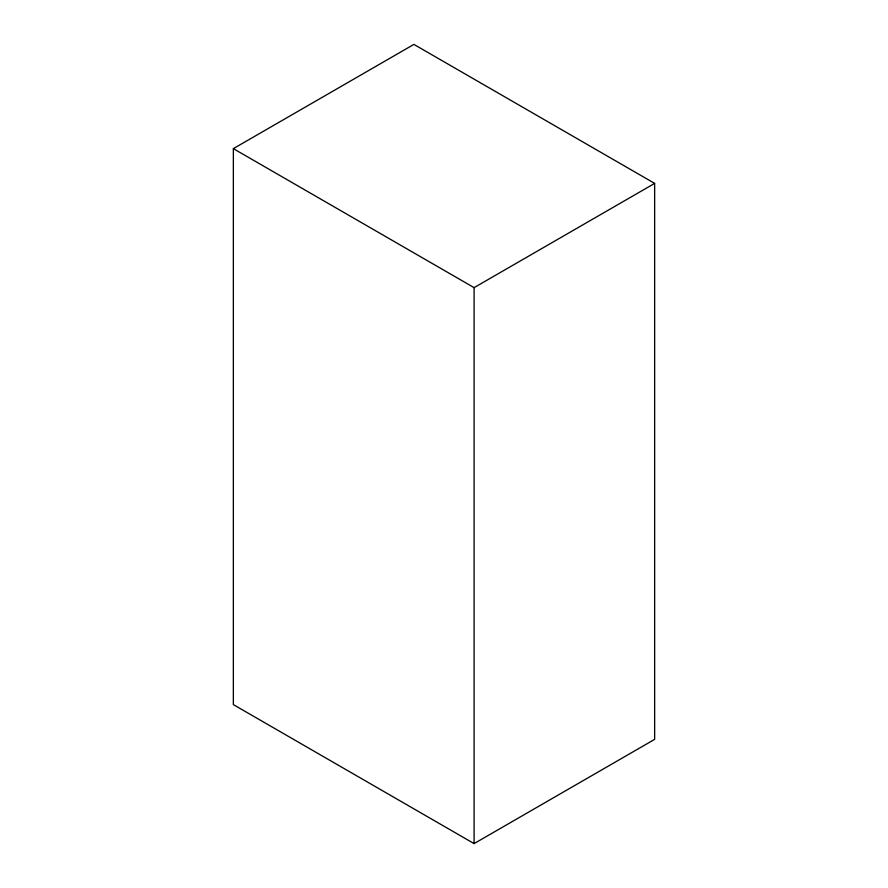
<?xml version="1.0" encoding="UTF-8"?>
<svg xmlns="http://www.w3.org/2000/svg" width="888" height="888" viewBox="0 0 888 888"><rect width="100%" height="100%" fill="white"/><g stroke="black" fill="none" stroke-linecap="round" stroke-linejoin="round"><path stroke-width="1.33" d="M233.355 148.64L413.908 44.4L654.645 183.394L654.645 739.36L474.092 843.6L233.355 704.606L233.355 148.64L474.092 287.634L654.645 183.394M474.092 287.634L474.092 843.6"/></g></svg>
